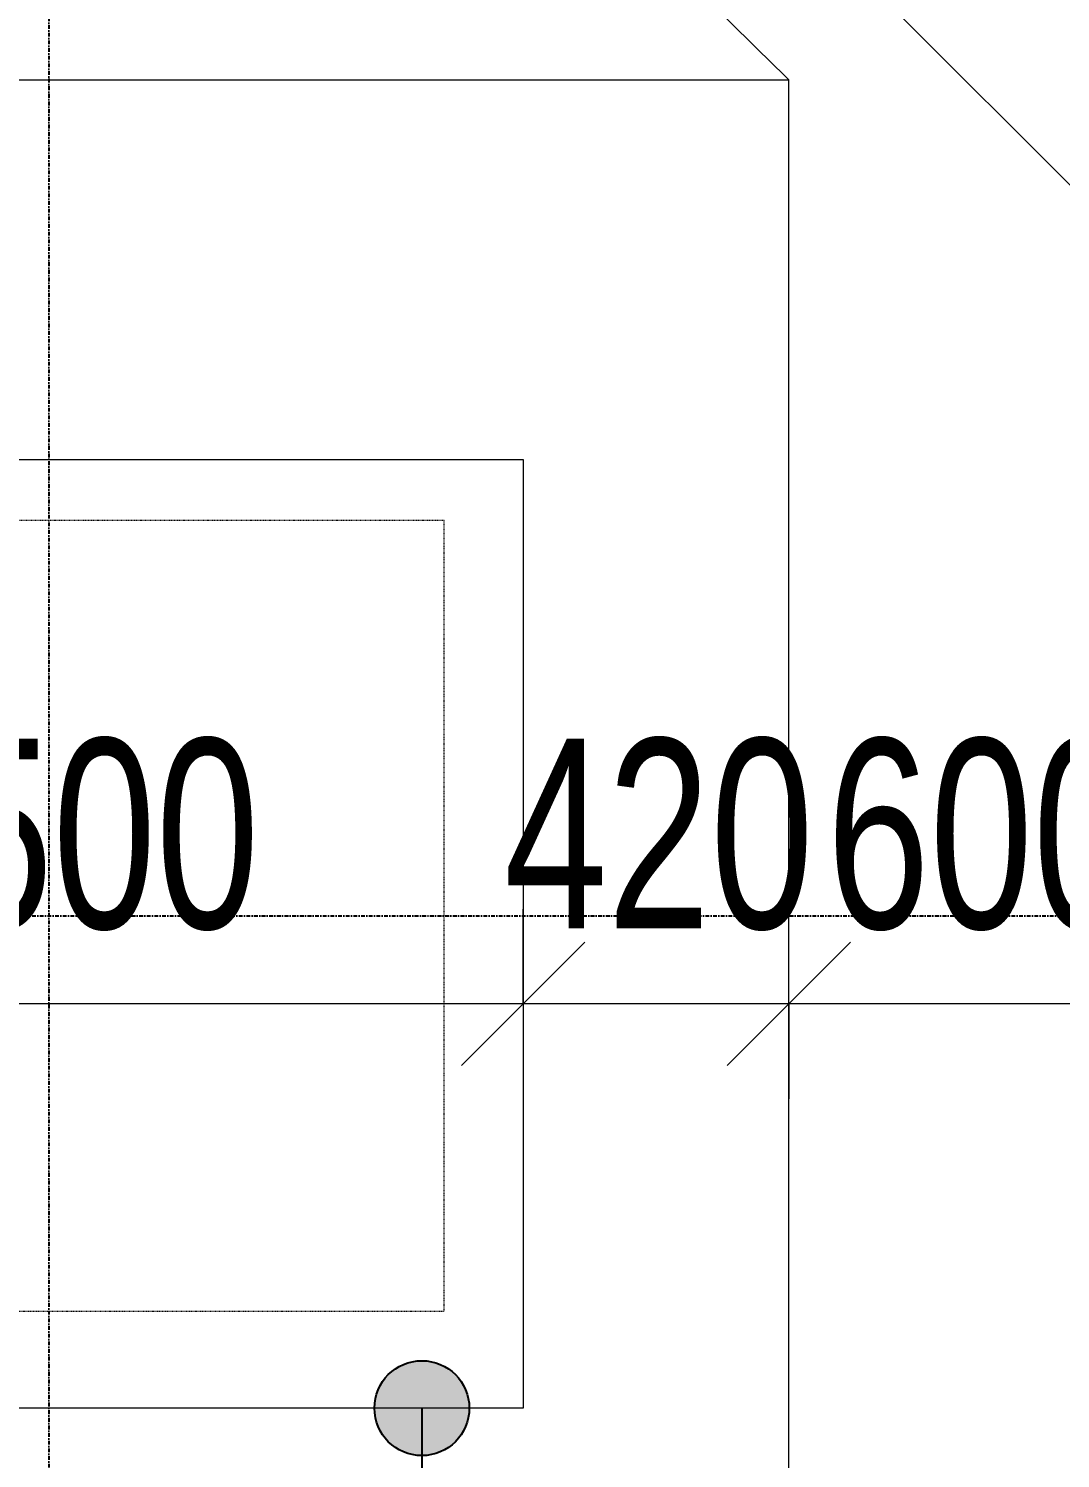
# Model space of a CAD drawing. Header units: millimetres. Extents: x 175047 to 362619, y -19363 to 158900.
# Drawn here: x 181186 to 182818, y 152232 to 154493 of the extents above; entities that cross this region are included whole.
import ezdxf

# ---------------------------------------------------------------- set-up
doc = ezdxf.new("R2010")
doc.units = ezdxf.units.MM
doc.linetypes.add('1_Čerchovaná 6_0mm', pattern=[12, 6, -3, 0, -3])
doc.linetypes.add('3_Čárkovaná 1_0mm', pattern=[2, 1, -1])
for name, color, linetype, lineweight in [('A-ANNO-DIMS', 7, 'Continuous', 9), ('A-ANNO-DIMS-150', 7, 'Continuous', 9), ('C-TOPO', 7, 'Continuous', 9), ('G-ANNO-DIMS-1', 7, 'Continuous', 25), ('S-FNDN-1', 7, '3_Čárkovaná 1_0mm', 9)]:
    doc.layers.add(name, color=color, linetype=linetype, lineweight=lineweight)
doc.layers.add('S-GRID-1', color=8, linetype='1_Čerchovaná 6_0mm', lineweight=25, true_color=0x808080)
doc.styles.add('Arial', font='arial.ttf', dxfattribs={"width": 0.7, "height": 300})
doc.dimstyles.new('Vnitřní_-_průhledné_1', dxfattribs={"dimscale": 304.8, "dimtxt": 306.07782, "dimasz": 0.639764, "dimexe": 0.492126, "dimexo": 0.0625, "dimgap": 0.098425, "dimtad": 1, "dimdec": 0, "dimrnd": 5, "dimzin": 0, "dimdsep": 46, "dimtxsty": 'Arial', "dimblk1": 'OBLIQUE', "dimblk2": 'OBLIQUE', "dimsah": 1, "dimcen": 0.09, "dimdle": 0.492126, "dimazin": 0, "dimtfac": 1, "dimtdec": 4, "dimtix": 1, "dimtmove": 0, "dimatfit": 3, "dimfxl": 0.492126, "dimfxlon": 1, "dimtvp": 1, "dimtolj": 1, "dimtzin": 0, "dimarcsym": 2})

# ---------------------------------------------------------------- blocks, each defined once
blk = doc.blocks.new('DIMBLOCK55-VÝKOP')
at = {"layer": 'A-ANNO-DIMS-150'}
for p, q in [((182388.2, 152950.9), (182388.2, 153100.9)), ((182988.2, 152950.9), (182988.2, 153100.9)), ((182988.2, 152950.9), (182238.2, 152950.9)), ((182388.2, 152950.9), (182388.2, 152800.9)), ((182988.2, 152950.9), (182988.2, 152800.9))]:
    blk.add_line(p, q, dxfattribs=at)
at = {"layer": 'A-ANNO-DIMS-150', "lineweight": 18}
for p, q in [((182388.2, 152950.9), (182485.7, 153048.4)), ((182988.2, 152950.9), (183085.7, 153048.4)), ((182388.2, 152950.9), (182290.7, 152853.4)), ((182988.2, 152950.9), (182890.7, 152853.4))]:
    blk.add_line(p, q, dxfattribs=at)
at = {"layer": 'A-ANNO-DIMS-150', "color": 0, "insert": (182448, 153370.3), "char_height": 300, "width": 576.368, "attachment_point": 1, "line_spacing_factor": 0.941778, "style": 'Arial'}
blk.add_mtext('600', dxfattribs=at)
blk = doc.blocks.new('_Oblique')
at = {"color": 0, "linetype": 'ByBlock', "lineweight": -2}
blk.add_line((-0.5, -0.5), (0.5, 0.5), dxfattribs=at)
blk = doc.blocks.new('DIMBLOCK62-VÝKOP')
at = {"layer": 'A-ANNO-DIMS-150'}
for p, q in [((181968.2, 152950.9), (181968.2, 153100.9)), ((182388.2, 152950.9), (182388.2, 153100.9)), ((182538.2, 152950.9), (181968.2, 152950.9)), ((181968.2, 152950.9), (181968.2, 152800.9)), ((182388.2, 152950.9), (182388.2, 152800.9))]:
    blk.add_line(p, q, dxfattribs=at)
at = {"layer": 'A-ANNO-DIMS-150', "lineweight": 18}
for p, q in [((181968.2, 152950.9), (182065.7, 153048.4)), ((182388.2, 152950.9), (182485.7, 153048.4)), ((181968.2, 152950.9), (181870.7, 152853.4)), ((182388.2, 152950.9), (182290.7, 152853.4))]:
    blk.add_line(p, q, dxfattribs=at)
at = {"layer": 'A-ANNO-DIMS-150', "color": 0, "insert": (181938, 153370.3), "char_height": 300, "width": 576.368, "attachment_point": 1, "line_spacing_factor": 0.941778, "style": 'Arial'}
blk.add_mtext('420', dxfattribs=at)
blk = doc.blocks.new('DIMBLOCK63-VÝKOP')
at = {"layer": 'A-ANNO-DIMS-150'}
for p, q in [((180468.2, 152950.9), (180468.2, 153100.9)), ((181968.2, 152950.9), (181968.2, 153100.9)), ((181968.2, 152950.9), (180468.2, 152950.9)), ((180468.2, 152950.9), (180468.2, 152800.9)), ((181968.2, 152950.9), (181968.2, 152800.9))]:
    blk.add_line(p, q, dxfattribs=at)
at = {"layer": 'A-ANNO-DIMS-150', "lineweight": 18}
for p, q in [((180468.2, 152950.9), (180565.7, 153048.4)), ((181968.2, 152950.9), (182065.7, 153048.4)), ((180468.2, 152950.9), (180370.7, 152853.4)), ((181968.2, 152950.9), (181870.7, 152853.4))]:
    blk.add_line(p, q, dxfattribs=at)
at = {"layer": 'A-ANNO-DIMS-150', "color": 0, "insert": (180898, 153370.3), "char_height": 300, "width": 768.491, "attachment_point": 1, "line_spacing_factor": 0.941778, "style": 'Arial'}
blk.add_mtext('1500', dxfattribs=at)

msp = doc.modelspace()

# ---------------------------------------------------------------- hatches: boundary and pattern name
at = {"layer": 'G-ANNO-DIMS-1'}
h = msp.add_hatch(color=256, dxfattribs=at)
edge = h.paths.add_edge_path()
edge.add_arc((181807.9, 152311.8), 75, 0, 360)

# ---------------------------------------------------------------- linework, layer by layer
at = {"layer": 'C-TOPO'}
for p, q in [((181308.4, 155770.1), (182988.2, 154090.4)), ((179870.5, 154411.8), (182388.2, 154411.8)), ((182388.2, 151490.4), (182388.2, 154411.8)), ((180468.2, 153811.8), (181968.2, 153811.8)), ((181968.2, 153811.8), (181968.2, 152311.8)), ((181968.2, 152311.8), (180468.2, 152311.8))]:
    msp.add_line(p, q, dxfattribs=at)
msp.add_open_spline([(182388.2, 154411.8), (182328.1, 154470.8), (182207.9, 154589.2), (182007.6, 154787.2), (181787.7, 155005), (181587.7, 155203.5), (181427.9, 155362.3), (181347.9, 155441.8), (181308, 155481.6)], degree=3, knots=[-1, -1, -1, -1, -0.833333, -0.666667, -0.444444, -0.222222, -0.111111, 0, 0, 0, 0], dxfattribs=at)
at = {"layer": 'G-ANNO-DIMS-1'}
msp.add_line((181807.9, 152311.8), (181807.9, 151095.4), dxfattribs=at)
msp.add_circle((181807.9, 152311.8), 75, dxfattribs=at)
at = {"layer": 'S-FNDN-1'}
for p, q in [((181843.2, 153715.4), (180593.2, 153715.4)), ((181843.2, 153340.4), (181843.2, 153715.4)), ((181843.2, 152840.4), (181843.2, 153340.4)), ((181843.2, 152465.4), (181843.2, 152840.4)), ((180593.2, 152465.4), (181843.2, 152465.4))]:
    msp.add_line(p, q, dxfattribs=at)
at = {"layer": 'S-GRID-1'}
for p, q in [((181218.2, 156616.1), (181218.2, 122358.6)), ((177113.8, 153090.4), (203907.7, 153090.4))]:
    msp.add_line(p, q, dxfattribs=at)

# ---------------------------------------------------------------- dimensions: what is measured, and where the dimension line sits
at = {"layer": 'A-ANNO-DIMS'}
for base, p1, p2, override, picture, middle in [((180468.2, 152950.9), (181968.2, 152800.9), (180468.2, 152800.9), {"dimpost": '<>', "dimfxl": 1500}, 'DIMBLOCK63-VÝKOP', (181218.2, 153134)), ((182388.2, 152950.9), (182988.2, 153100.9), (182388.2, 152800.9), {"dimpost": '<>', "dimfxl": 670.820393}, 'DIMBLOCK55-VÝKOP', (182688.2, 153134))]:
    dim = msp.add_linear_dim(base=base, p1=p1, p2=p2, dimstyle='Vnitřní_-_průhledné_1', override=override, dxfattribs=at)
    dim.commit()
    dim.dimension.update_dxf_attribs({"geometry": picture, "text_midpoint": middle})
dim = msp.add_linear_dim(base=(181968.2, 152950.9), p1=(182388.2, 152800.9), p2=(181968.2, 152800.9), angle=0, dimstyle='Vnitřní_-_průhledné_1', override={"dimpost": '<>', "dimfxl": 420}, dxfattribs=at)
dim.commit()
dim.dimension.update_dxf_attribs({"geometry": 'DIMBLOCK62-VÝKOP', "text_midpoint": (182178.2, 153134)})

doc.saveas('drawing.dxf')
